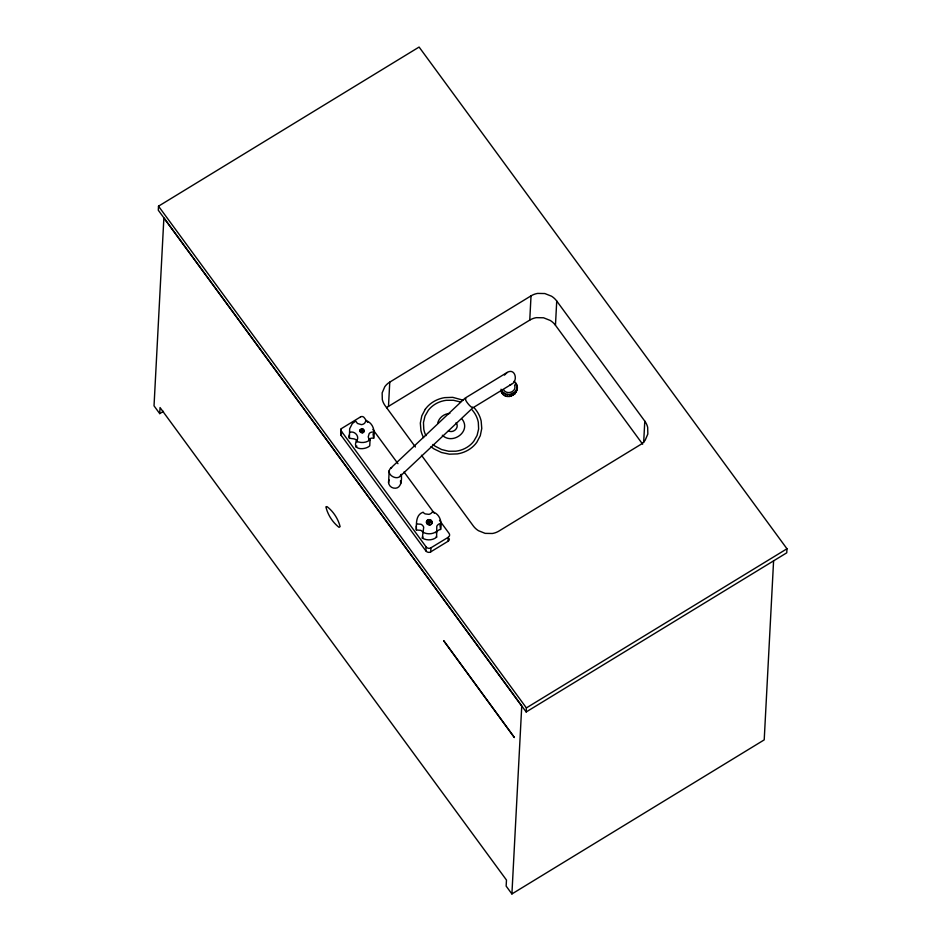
<?xml version="1.0" encoding="UTF-8"?>
<svg xmlns="http://www.w3.org/2000/svg" width="941" height="941" viewBox="0 0 941 941"><rect width="100%" height="100%" fill="white"/><g stroke="black" fill="none" stroke-linecap="round" stroke-linejoin="round"><path stroke-width="1.41" d="M426.461 522.561L426.496 521.679M432.048 522.032L431.813 523.549A2.705 2.47 3 0 1 429.531 524.996L427.473 524.349L426.473 522.361M360.532 416.922L341.265 428.696L341.148 430.86L426.061 546.839L425.85 550.873L341.301 435.565L341.054 432.731M349.358 434.777C346.759 441.376 356.227 436.024 357.051 441.917M368.86 439.659A4.54 4.164 3 0 1 371.989 438.094L373.659 438.259L373.036 433.754M373.659 438.259C375.236 431.519 373.377 422.897 365.943 420.662L364.849 422.944A5.07 4.634 3 0 1 361.332 424.626L357.451 423.462L355.757 421.098L352.369 423.474L349.676 428.72L349.382 438.482M399.913 476.511L472.723 407.924L511.292 384.375C518.491 381.293 515.339 367.472 507.152 372.46L464.995 398.196L390.527 468.347C384.716 474.57 398.725 482.215 401.242 474.288C402.054 479.592 401.372 489.567 393.609 488.097C390.009 487.497 387.339 483.309 389.115 479.91M400.748 483.745L400.478 480.792M416.275 526.066L416.357 529.995L420.698 530.312A5.634 5.152 3 0 1 422.768 532.088M436.154 533.065L436.471 532.3A5.599 5.128 3 0 1 440.588 529.454L439.965 525.031M440.588 529.454C442.282 522.561 440.047 513.774 432.401 511.786L431.919 512.516A5.211 4.764 3 0 1 428.896 514.351L425.238 513.915A5.681 5.199 3 0 1 423.097 512.198C415.546 514.868 416.451 523.631 416.357 529.995M500.918 391.244C506.387 404.218 524.831 390.339 514.08 381.258M158.511 206.185L158.3 210.231L526.172 711.961L786.758 552.814L786.97 548.779L419.098 47.05L158.511 206.185L526.384 707.914L526.172 711.961M163.487 411.346L159.735 413.628L160.052 407.571L506.47 880.047L506.152 886.104L511.904 893.95L764.21 739.873L773.596 560.777M340.771 434.177L341.018 429.402M340.936 434.907L341.265 428.696M341.301 435.565L341.512 431.531M373.977 432.201L372.307 432.037A4.54 4.164 3 0 0 369.178 433.601L368.249 436.8A4.976 4.552 3 0 0 370.06 439.765L369.742 445.834C365.567 449.963 351.922 450.539 356.345 441.164C360.379 436.953 354.675 430.296 349.699 432.425M364.002 431.249L363.861 430.061L360.732 432.237L362.25 432.86A1.988 1.823 3 0 0 363.614 432.154L363.885 431.519M360.027 430.178L360.309 429.543A1.988 1.823 3 0 1 361.662 428.849L363.191 429.261L363.991 430.743M363.861 430.061L360.721 432.448L359.921 430.954M386.61 407.7A17.761 16.268 3 0 1 388.492 406.371L389.762 382.128L531.03 295.862A17.761 16.268 3 0 1 537.617 293.416L544.827 293.545L551.532 296.215A19.42 17.785 3 0 1 556.731 301.026L644.785 421.133A19.42 17.785 3 0 1 647.679 427.355L647.831 434.024L645.208 440.153A17.761 16.268 3 0 1 640.221 444.787L498.953 531.053A17.761 16.268 3 0 1 492.366 533.488L485.156 533.371L478.451 530.689A19.42 17.785 3 0 1 473.252 525.878L421.45 455.232M388.562 482.792L389.198 470.559M440.906 523.384A5.599 5.128 3 0 0 436.789 526.231L436.624 537.146C432.742 540.475 426.638 540.699 422.309 538.087L423.697 527.207A5.634 5.152 3 0 0 421.015 524.255L416.675 523.937M427.485 524.149L431.884 521.361L427.485 524.149L429.543 524.796A2.705 2.47 3 0 0 431.825 523.349L432.037 522.714M439.506 520.349L449.022 533.324A3.058 2.799 3 0 1 448.292 537.252L430.931 547.815L430.719 551.861L448.057 541.263A3.058 2.799 3 0 0 449.339 538.758M448.057 541.263L448.269 537.229M501.906 393.056L501.024 389.221M503.364 394.573L503.47 392.562L502.012 391.033M505.176 395.714L505.282 393.691L503.47 392.562M507.223 396.396L507.328 394.373L505.282 393.691M509.375 396.561L509.481 394.538L515.08 392.056L516.891 388.539M511.481 396.208L511.586 394.185M513.386 395.361L513.492 393.338M514.974 394.067L515.08 392.056M515.421 384.798L515.527 382.775M516.139 392.432L516.244 390.409M516.527 384.587L516.88 388.574M516.785 390.562L516.985 386.551M388.492 406.371L529.759 320.105L531.03 295.862M511.904 893.95L521.749 706.044L163.875 217.947L154.03 405.853L159.735 413.628M642.656 444.199L555.461 325.268L556.731 301.026M643.668 442.529L644.785 421.133M359.897 430.66L360.038 429.978M363.873 431.719L364.014 431.049M426.485 521.879L426.696 521.032A2.705 2.47 3 0 1 428.978 519.597L431.872 521.561M437.706 423.285C438.847 417.616 444.234 413.664 449.869 413.417M425.285 409.229L421.815 415.816L420.333 423.074L420.933 430.519A32.417 29.677 3 0 0 423.603 437.636M356.027 447.222L356.851 446.058M422.309 538.087L423.097 537.052M504.482 375.094L507.152 372.46M370.06 439.765C366.355 443.011 360.674 443.27 356.345 441.164M436.942 531.089C433.06 534.417 426.955 534.641 422.627 532.03M363.191 429.261L360.062 431.648L363.179 429.461L361.65 429.049M390.527 468.347L391.691 467.618M526.384 707.914L786.97 548.779M509.693 385.128L511.292 384.375M507.328 394.373L509.481 394.538M460.502 401.983L453.433 400.278L446.222 400.313A26.607 24.36 3 0 0 428.355 410.229L425.014 416.051L423.462 422.544L423.779 429.249A29.171 26.713 3 0 0 425.955 435.707M430.402 520.067L428.967 519.797A2.705 2.47 3 0 0 426.696 521.232M448.434 430.837C453.386 433.707 459.878 427.449 456.091 422.685M463.043 400.172L452.739 397.349L444.728 397.631A29.559 27.066 3 0 0 425.285 409.229M360.732 432.237L362.261 432.648A1.988 1.823 3 0 0 363.626 431.954M442.317 435.248C452.574 445.199 471.523 431.343 462.137 419.18M465.913 398.643C463.16 398.372 471.829 409.311 472.605 407.077M503.729 389.986C507.14 395.385 517.068 391.585 514.562 385.175M415.416 446.987L385.198 405.783A19.42 17.785 3 0 1 382.305 399.56L382.152 392.879L384.775 386.751A17.761 16.268 3 0 1 389.762 382.117M367.684 422.391L364.214 417.663A2.658 2.435 3 0 0 360.521 416.898M372.871 429.472L397.972 463.69M404.03 471.959L434.307 513.268M436.259 536.37L436.624 537.146M431.884 521.361L432.048 522.231M359.909 430.46L359.909 431.154M555.461 325.268A19.42 17.785 3 0 0 550.262 320.458L543.557 317.787L536.346 317.658A17.761 16.268 3 0 0 529.759 320.105M431.002 446.657A32.417 29.677 3 0 0 434.224 449.022L441.458 452.503L449.351 454.174L457.361 453.903A29.559 27.066 3 0 0 476.805 442.294L480.286 435.707L481.768 428.449L481.157 421.003A32.417 29.677 3 0 0 473.958 407.571M432.895 444.481A29.171 26.713 3 0 0 435.189 446.21L441.6 449.539L448.657 451.245L455.879 451.21A26.607 24.36 3 0 0 473.746 441.294L477.075 435.471L478.628 428.978L478.31 422.274A29.171 26.713 3 0 0 472.241 410.017M430.954 547.85A3.529 3.223 3 0 1 426.085 546.815M430.743 551.885A3.529 3.223 3 0 1 425.873 550.861M426.638 523.02L431.037 520.244L426.638 523.02M443.658 640.668L514.362 737.485L443.658 640.668M326.315 506.67L326.021 507.387C327.962 515.068 332.761 522.502 339.054 527.336L340.113 526.607C338.172 518.914 333.361 511.481 327.068 506.658L326.315 506.67"/></g></svg>
